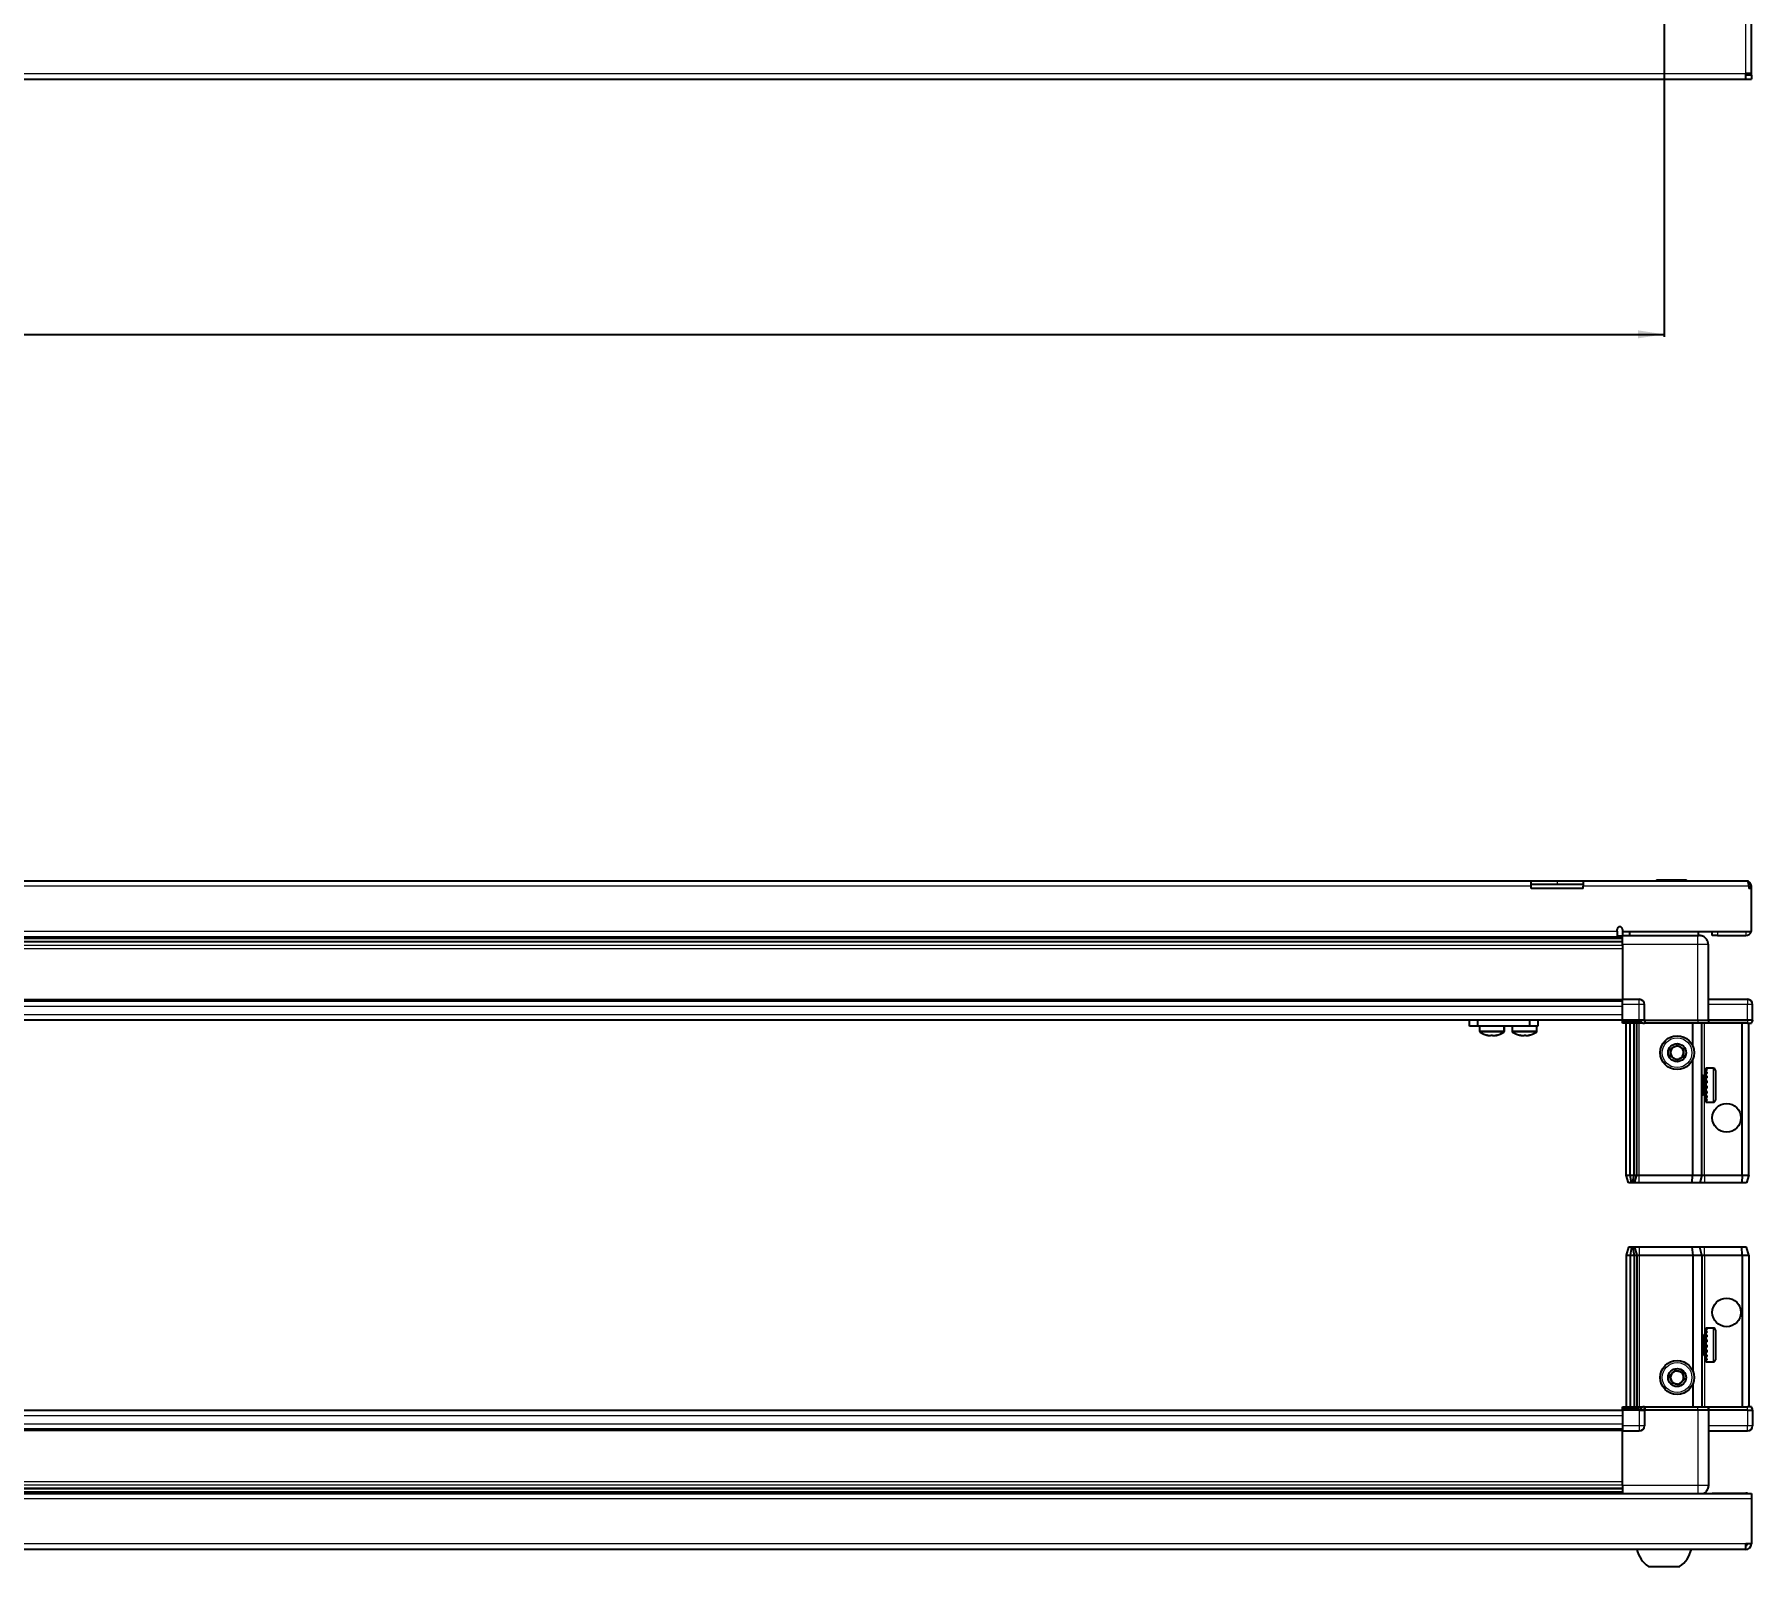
# Model space of a CAD drawing. Header units: millimetres. Extents: x 1219 to 4961, y 106 to 1896.
# Drawn here: x 2115 to 2775, y 106 to 694 of the extents above; entities that cross this region are included whole.
import ezdxf

# ---------------------------------------------------------------- set-up
doc = ezdxf.new("R2010")
doc.units = ezdxf.units.MM
doc.layers.add('FORMAT', color=7, linetype='Continuous')
doc.styles.add('SLDTEXTSTYLE0', font='TXT', dxfattribs={"width": 0.75})
doc.dimstyles.new('SLDDIMSTYLE0', dxfattribs={"dimtxt": 20, "dimasz": 10, "dimexe": 0, "dimexo": 0.0625, "dimgap": 5, "dimtad": 2, "dimdec": 1, "dimrnd": 1e-09, "dimzin": 12, "dimdsep": 46, "dimtxsty": 'SLDTEXTSTYLE0', "dimsah": 1, "dimcen": 0.09, "dimadec": 0, "dimazin": 3, "dimtfac": 1, "dimtofl": 0, "dimtmove": 0, "dimatfit": 3, "dimfxl": 0, "dimfrac": 2, "dimtolj": 1, "dimtzin": 12, "dimarcsym": 0})

# ---------------------------------------------------------------- blocks, each defined once
blk = doc.blocks.new('_D_2')
at = {"layer": 'FORMAT'}
for p, q in [((1408.66, 717.31), (1408.66, 577.82)), ((2740.66, 717.31), (2740.66, 577.82)), ((1408.66, 578.82), (2740.66, 578.82))]:
    blk.add_line(p, q, dxfattribs=at)
for points in [[(1408.66, 578.82), (1418.66, 577.28), (1418.66, 580.36)], [(2740.66, 578.82), (2730.66, 580.36), (2730.66, 577.28)]]:
    blk.add_solid(points, dxfattribs=at)
at = {"layer": 'FORMAT', "insert": (2045.1, 604.6), "char_height": 20, "attachment_point": 1, "style": 'SLDTEXTSTYLE0'}
blk.add_mtext('1332', dxfattribs=at)

msp = doc.modelspace()

# ---------------------------------------------------------------- linework, layer by layer
at = {"color": 8, "linetype": 'Continuous', "lineweight": 18}
for p, q in [((2772.06, 678.92), (2772.06, 1673.72)), ((1377.26, 678.92), (2772.06, 678.92)), ((2689.66, 366.96), (1459.66, 366.96)), ((2699.66, 369.06), (2699.66, 367.56)), ((2773.16, 366.96), (2709.66, 366.96)), ((2087.16, 349.66), (2722.66, 349.66)), ((2761.16, 349.56), (2761.16, 348.06)), ((2772.06, 349.56), (2772.06, 348.06)), ((2724.66, 346.82), (1424.66, 346.82)), ((1424.66, 344.37), (2724.66, 344.37)), ((2724.66, 342.96), (1424.66, 342.96)), ((2722.66, 348.06), (2724.66, 348.06)), ((2753.66, 344.56), (2724.66, 344.56)), ((2753.66, 315.56), (2753.66, 344.56)), ((2084.66, 323.56), (2724.66, 323.56)), ((2731.16, 321.56), (2731.16, 323.56)), ((2772.66, 323.56), (2772.66, 321.56)), ((2084.66, 320.91), (2724.66, 320.91)), ((2084.66, 317.71), (2724.66, 317.71)), ((2731.16, 321.56), (2724.66, 321.56)), ((2731.16, 315.56), (2731.16, 321.56)), ((2733.16, 321.56), (2731.16, 321.56)), ((2772.66, 321.56), (2757.66, 321.56)), ((2772.66, 315.56), (2772.66, 321.56)), ((2774.66, 321.56), (2772.66, 321.56)), ((2672.07, 311.3), (2669.86, 311.3)), ((2672.17, 310.93), (2670.05, 310.93)), ((2679.36, 311.3), (2672.07, 311.3)), ((2679.16, 310.93), (2672.17, 310.93)), ((2679.21, 310.93), (2679.16, 310.93)), ((2679.41, 311.3), (2679.36, 311.3)), ((2689.86, 311.3), (2682.36, 311.3)), ((2689.75, 310.93), (2682.55, 310.93)), ((2691.66, 310.93), (2689.75, 310.93)), ((2691.86, 311.3), (2689.86, 311.3)), ((2724.66, 315.56), (2724.66, 315.22)), ((2731.16, 315.56), (2731.16, 315.22)), ((2731.16, 256.06), (2731.16, 314.36)), ((2733.36, 315.56), (2733.36, 314.36)), ((2753.66, 315.56), (2753.66, 314.36)), ((2756.16, 294.56), (2756.16, 314.36)), ((2757.86, 315.56), (2757.86, 314.36)), ((2772.66, 315.56), (2772.66, 314.36)), ((2759.56, 297.06), (2759.56, 295.36)), ((2759.56, 295.36), (2759.56, 284.06)), ((2756.16, 256.06), (2756.16, 286.56)), ((2731.16, 253.06), (2731.16, 256.06)), ((2756.16, 256.06), (2756.16, 253.06)), ((2731.16, 228.36), (2731.16, 225.36)), ((2731.16, 225.36), (2731.16, 167.06)), ((2756.16, 225.36), (2756.16, 228.36)), ((2756.16, 225.36), (2756.16, 194.86)), ((2759.56, 197.36), (2759.56, 184.36)), ((2756.16, 186.86), (2756.16, 167.06)), ((2731.16, 165.86), (2731.16, 166.19)), ((2731.16, 165.86), (2731.16, 159.86)), ((2733.36, 167.06), (2733.36, 165.86)), ((2753.66, 165.86), (2753.66, 167.06)), ((2753.66, 165.86), (2753.66, 136.86)), ((2757.86, 167.06), (2757.86, 165.86)), ((2772.66, 165.86), (2772.66, 167.06)), ((2772.66, 165.86), (2772.66, 159.86)), ((2724.66, 163.71), (2084.66, 163.71)), ((2724.66, 160.51), (2084.66, 160.51)), ((2731.16, 159.86), (2724.66, 159.86)), ((2731.16, 159.86), (2731.16, 157.86)), ((2733.16, 159.86), (2731.16, 159.86)), ((2772.66, 159.86), (2757.66, 159.86)), ((2774.66, 159.86), (2772.66, 159.86)), ((2772.66, 157.86), (2772.66, 159.86)), ((2724.66, 157.86), (2084.66, 157.86)), ((1424.66, 138.45), (2724.66, 138.45)), ((2724.66, 137.04), (1424.66, 137.04)), ((1424.66, 134.59), (2724.66, 134.59)), ((2753.66, 136.86), (2724.66, 136.86)), ((2772.06, 133.86), (2772.06, 133.96)), ((2774.16, 131.76), (1375.16, 131.76)), ((2772.06, 114.46), (1377.26, 114.46))]:
    msp.add_line(p, q, dxfattribs=at)
at = {"color": 7, "linetype": 'Continuous', "lineweight": 25}
for p, q in [((2774.16, 678.92), (2774.16, 1673.72)), ((1377.26, 676.82), (2772.06, 676.82)), ((2772.06, 676.82), (2772.06, 678.92)), ((2774.16, 678.92), (2772.06, 678.92)), ((2774.16, 678.32), (2772.06, 678.32)), ((2772.06, 676.82), (2774.16, 676.82)), ((2774.16, 678.32), (2774.16, 678.92)), ((2774.16, 678.32), (2774.16, 676.82)), ((2737.72, 369.36), (2737.72, 369.06)), ((2737.72, 369.36), (2748.2, 369.36)), ((2748.2, 369.36), (2749.29, 369.36)), ((2749.29, 369.06), (2749.29, 369.36)), ((1459.66, 369.06), (2689.66, 369.06)), ((2689.66, 366.96), (2689.66, 369.06)), ((2689.66, 369.06), (2699.66, 369.06)), ((2699.66, 367.56), (2689.66, 367.56)), ((2689.66, 366.06), (2689.66, 366.96)), ((2709.66, 366.06), (2689.66, 366.06)), ((2699.66, 369.06), (2709.66, 369.06)), ((2709.66, 367.56), (2699.66, 367.56)), ((2709.66, 369.06), (2709.66, 366.96)), ((2709.66, 369.06), (2772.56, 369.06)), ((2709.66, 366.06), (2709.66, 366.96)), ((2773.16, 366.96), (2773.16, 366.06)), ((2773.16, 366.96), (2774.16, 366.96)), ((2774.16, 366.06), (2773.16, 366.06)), ((2774.16, 366.06), (2774.16, 366.96)), ((2774.16, 349.56), (2774.16, 366.06)), ((2722.66, 349.66), (2722.66, 350.41)), ((2722.66, 349.66), (2722.66, 347.56)), ((2724.66, 350.41), (2724.66, 349.56)), ((2724.66, 349.56), (2774.16, 349.56)), ((2724.66, 349.56), (2724.66, 348.06)), ((2727.41, 349.56), (2727.41, 348.06)), ((2753.91, 348.06), (2753.91, 349.56)), ((2759.16, 348.06), (2759.16, 349.56)), ((2724.66, 345.61), (1424.66, 345.61)), ((2724.66, 345.58), (1424.66, 345.58)), ((1450.78, 347.41), (2698.53, 347.41)), ((2087.16, 347.56), (2722.66, 347.56)), ((2693.16, 347.56), (2693.16, 347.41)), ((2693.27, 347.56), (2693.27, 347.41)), ((2693.45, 347.56), (2693.45, 347.41)), ((2693.96, 347.56), (2693.96, 347.41)), ((2694.35, 347.56), (2694.35, 347.41)), ((2695.2, 347.56), (2695.2, 347.41)), ((2695.77, 347.56), (2695.77, 347.41)), ((2696.89, 347.56), (2696.89, 347.41)), ((2697.57, 347.56), (2697.57, 347.41)), ((2698.53, 347.41), (2698.84, 347.41)), ((2698.84, 347.56), (2698.84, 347.41)), ((2698.84, 347.41), (2699.57, 347.41)), ((2698.84, 347.41), (2698.84, 347.41)), ((2699.1, 347.56), (2699.1, 347.41)), ((2699.57, 347.56), (2699.57, 347.41)), ((2699.57, 347.41), (2700.87, 347.41)), ((2700.78, 347.41), (2724.66, 347.41)), ((2700.87, 347.56), (2700.87, 347.41)), ((2700.96, 347.56), (2700.96, 347.41)), ((2701.59, 347.56), (2701.59, 347.41)), ((2702.78, 347.56), (2702.78, 347.41)), ((2703.41, 347.56), (2703.41, 347.41)), ((2704.39, 347.56), (2704.39, 347.41)), ((2704.87, 347.56), (2704.87, 347.41)), ((2705.54, 347.56), (2705.54, 347.41)), ((2705.81, 347.56), (2705.81, 347.41)), ((2706.11, 347.56), (2706.11, 347.41)), ((2706.16, 347.41), (2706.16, 347.56)), ((2706.16, 347.56), (2706.16, 347.41)), ((2724.66, 348.06), (2753.66, 348.06)), ((2724.66, 344.56), (2724.66, 323.56)), ((2757.66, 315.56), (2757.66, 344.56)), ((2761.16, 348.06), (2759.16, 348.06)), ((2761.16, 348.06), (2772.06, 348.06)), ((2724.66, 323.56), (2731.16, 323.56)), ((2724.66, 321.56), (2724.66, 323.56)), ((2757.66, 323.56), (2772.66, 323.56)), ((2084.66, 322.91), (2724.66, 322.91)), ((2724.66, 315.56), (2724.66, 321.56)), ((2733.16, 315.56), (2733.16, 321.56)), ((2774.66, 315.56), (2774.66, 321.56)), ((2084.66, 315.71), (2724.66, 315.71)), ((2666.01, 313.21), (2666.01, 315.71)), ((2669.01, 313.21), (2666.01, 313.21)), ((2669.01, 315.71), (2669.01, 313.21)), ((2689.21, 313.21), (2669.01, 313.21)), ((2669.86, 313.21), (2669.86, 311.3)), ((2679.36, 311.3), (2679.36, 313.21)), ((2679.41, 311.3), (2679.41, 313.21)), ((2682.36, 313.21), (2682.36, 311.3)), ((2689.21, 313.21), (2689.21, 315.71)), ((2692.21, 313.21), (2689.21, 313.21)), ((2691.86, 311.3), (2691.86, 313.21)), ((2692.21, 315.71), (2692.21, 313.21)), ((2724.66, 315.56), (2731.16, 315.56)), ((2724.66, 315.56), (2724.66, 315.22)), ((2724.66, 315.56), (2724.66, 315.56)), ((2731.16, 315.56), (2724.66, 315.56)), ((2724.66, 314.36), (2724.66, 315.22)), ((2724.66, 315.22), (2724.66, 315.22)), ((2724.66, 315.22), (2731.16, 315.22)), ((2732.48, 314.36), (2724.66, 314.36)), ((2726.16, 256.06), (2726.16, 314.36)), ((2727.66, 256.06), (2727.66, 314.36)), ((2729.16, 256.06), (2729.16, 314.36)), ((2730.16, 256.06), (2730.16, 314.36)), ((2733.16, 315.56), (2731.16, 315.56)), ((2732.48, 314.36), (2733.16, 314.36)), ((2733.16, 315.56), (2733.16, 314.36)), ((2733.16, 315.56), (2733.36, 315.56)), ((2733.36, 314.36), (2733.16, 314.36)), ((2733.36, 315.56), (2753.66, 315.56)), ((2753.66, 314.36), (2733.36, 314.36)), ((2751.66, 305.56), (2751.66, 314.36)), ((2753.66, 315.56), (2757.66, 315.56)), ((2757.66, 314.36), (2753.66, 314.36)), ((2755.16, 256.06), (2755.16, 314.36)), ((2757.66, 315.56), (2757.66, 314.36)), ((2757.66, 315.56), (2757.86, 315.56)), ((2757.86, 314.36), (2757.66, 314.36)), ((2757.86, 315.56), (2772.66, 315.56)), ((2772.66, 315.56), (2757.86, 315.56)), ((2772.66, 314.36), (2757.86, 314.36)), ((2770.66, 256.06), (2770.66, 314.36)), ((2774.66, 315.56), (2772.66, 315.56)), ((2772.66, 314.36), (2774.16, 314.36)), ((2773.16, 256.06), (2773.16, 314.36)), ((2774.16, 314.36), (2774.66, 315.22)), ((2774.66, 315.56), (2774.66, 315.22)), ((2751.66, 256.06), (2751.66, 300.56)), ((2759.56, 297.06), (2756.66, 297.06)), ((2756.66, 297.06), (2756.66, 297.05)), ((2757.16, 297.05), (2756.66, 297.05)), ((2756.66, 297.05), (2756.66, 296.96)), ((2756.66, 296.96), (2756.66, 296.62)), ((2757.16, 296.96), (2756.66, 296.96)), ((2757.16, 296.96), (2757.16, 297.05)), ((2755.19, 294.56), (2755.16, 294.56)), ((2755.67, 293.86), (2755.19, 294.56)), ((2755.19, 294.56), (2755.19, 293.51)), ((2755.19, 293.51), (2755.19, 286.56)), ((2756.16, 294.56), (2755.67, 293.86)), ((2755.67, 293.86), (2755.67, 293)), ((2755.67, 293), (2755.67, 287.25)), ((2756.16, 294.56), (2756.16, 293.51)), ((2756.16, 293.51), (2756.16, 286.56)), ((2756.66, 294.96), (2756.56, 294.96)), ((2756.56, 294.96), (2756.56, 286.16)), ((2757.16, 296.62), (2756.66, 296.62)), ((2756.66, 296.62), (2756.66, 296.32)), ((2756.66, 296.32), (2756.66, 295.6)), ((2757.16, 296.32), (2756.66, 296.32)), ((2757.16, 295.6), (2756.66, 295.6)), ((2756.66, 295.6), (2756.66, 295.11)), ((2756.66, 295.11), (2756.66, 294.09)), ((2757.16, 295.11), (2756.66, 295.11)), ((2757.16, 294.09), (2756.66, 294.09)), ((2756.66, 294.09), (2756.66, 293.45)), ((2756.66, 293.45), (2756.66, 292.23)), ((2757.16, 293.45), (2756.66, 293.45)), ((2757.16, 292.23), (2756.66, 292.23)), ((2756.66, 292.23), (2756.66, 291.69)), ((2757.16, 291.69), (2756.66, 291.69)), ((2756.66, 291.51), (2756.66, 290.21)), ((2757.16, 291.51), (2756.66, 291.51)), ((2757.16, 290.21), (2756.66, 290.21)), ((2757.16, 296.32), (2757.16, 296.62)), ((2757.16, 295.11), (2757.16, 295.6)), ((2757.16, 293.45), (2757.16, 294.09)), ((2757.16, 291.51), (2757.16, 292.23)), ((2757.16, 289.47), (2757.16, 290.21)), ((2760.36, 296.26), (2760.36, 294.77)), ((2760.36, 294.77), (2760.36, 284.86)), ((2755.16, 286.56), (2755.19, 286.56)), ((2755.19, 286.56), (2755.67, 287.25)), ((2755.67, 287.25), (2756.16, 286.56)), ((2756.56, 286.16), (2756.66, 286.16)), ((2757.16, 289.82), (2756.66, 289.82)), ((2756.66, 289.82), (2756.66, 289.47)), ((2757.16, 289.47), (2756.66, 289.47)), ((2756.66, 289.47), (2756.66, 288.22)), ((2757.16, 288.22), (2756.66, 288.22)), ((2756.66, 288.22), (2756.66, 287.55)), ((2756.66, 287.55), (2756.66, 286.46)), ((2757.16, 287.55), (2756.66, 287.55)), ((2757.16, 286.46), (2756.66, 286.46)), ((2756.66, 286.46), (2756.66, 285.91)), ((2756.66, 285.91), (2756.66, 285.1)), ((2757.16, 285.91), (2756.66, 285.91)), ((2757.16, 285.1), (2756.66, 285.1)), ((2756.66, 285.1), (2756.66, 284.73)), ((2756.66, 284.73), (2756.66, 284.27)), ((2757.16, 284.73), (2756.66, 284.73)), ((2757.16, 284.27), (2756.66, 284.27)), ((2756.66, 284.27), (2756.66, 284.13)), ((2756.66, 284.13), (2756.66, 284.06)), ((2757.16, 284.13), (2756.66, 284.13)), ((2756.66, 284.06), (2759.56, 284.06)), ((2757.16, 287.55), (2757.16, 288.22)), ((2757.16, 285.91), (2757.16, 286.46)), ((2757.16, 284.73), (2757.16, 285.1)), ((2757.16, 284.13), (2757.16, 284.27)), ((2726.16, 256.06), (2727.66, 256.06)), ((2726.96, 253.06), (2726.16, 256.06)), ((2728.11, 253.06), (2726.96, 253.06)), ((2727.66, 256.06), (2729.16, 256.06)), ((2728.11, 253.06), (2727.66, 256.06)), ((2728.61, 253.06), (2728.11, 253.06)), ((2728.61, 253.06), (2729.16, 256.06)), ((2729.35, 253.06), (2728.61, 253.06)), ((2729.16, 256.06), (2730.16, 256.06)), ((2729.35, 253.06), (2730.16, 256.06)), ((2731.16, 253.06), (2729.35, 253.06)), ((2730.16, 256.06), (2731.16, 256.06)), ((2731.16, 256.06), (2751.66, 256.06)), ((2751.32, 253.06), (2731.16, 253.06)), ((2751.32, 253.06), (2751.66, 256.06)), ((2754.35, 253.06), (2751.32, 253.06)), ((2751.66, 256.06), (2755.16, 256.06)), ((2755.16, 256.06), (2754.35, 253.06)), ((2756.16, 253.06), (2754.35, 253.06)), ((2755.16, 256.06), (2756.16, 256.06)), ((2756.16, 256.06), (2770.66, 256.06)), ((2770.5, 253.06), (2756.16, 253.06)), ((2770.66, 256.06), (2770.5, 253.06)), ((2772.35, 253.06), (2770.5, 253.06)), ((2770.66, 256.06), (2773.16, 256.06)), ((2773.16, 256.06), (2772.35, 253.06)), ((2726.96, 228.36), (2726.16, 225.36)), ((2726.16, 225.36), (2727.66, 225.36)), ((2726.16, 225.36), (2726.16, 167.06)), ((2728.11, 228.36), (2726.96, 228.36)), ((2728.11, 228.36), (2727.66, 225.36)), ((2727.66, 225.36), (2729.16, 225.36)), ((2727.66, 225.36), (2727.66, 167.06)), ((2728.61, 228.36), (2728.11, 228.36)), ((2728.61, 228.36), (2729.16, 225.36)), ((2729.35, 228.36), (2728.61, 228.36)), ((2729.16, 225.36), (2730.16, 225.36)), ((2729.16, 225.36), (2729.16, 167.06)), ((2729.35, 228.36), (2730.16, 225.36)), ((2731.16, 228.36), (2729.35, 228.36)), ((2730.16, 225.36), (2730.16, 167.06)), ((2730.16, 225.36), (2731.16, 225.36)), ((2751.32, 228.36), (2731.16, 228.36)), ((2731.16, 225.36), (2751.66, 225.36)), ((2751.32, 228.36), (2751.66, 225.36)), ((2754.35, 228.36), (2751.32, 228.36)), ((2751.66, 225.36), (2751.66, 180.86)), ((2751.66, 225.36), (2755.16, 225.36)), ((2755.16, 225.36), (2754.35, 228.36)), ((2756.16, 228.36), (2754.35, 228.36)), ((2755.16, 225.36), (2755.16, 167.06)), ((2755.16, 225.36), (2756.16, 225.36)), ((2770.5, 228.36), (2756.16, 228.36)), ((2756.16, 225.36), (2770.66, 225.36)), ((2770.66, 225.36), (2770.5, 228.36)), ((2772.35, 228.36), (2770.5, 228.36)), ((2770.66, 225.36), (2773.16, 225.36)), ((2770.66, 225.36), (2770.66, 167.06)), ((2773.16, 225.36), (2772.35, 228.36)), ((2773.16, 225.36), (2773.16, 167.06)), ((2755.19, 194.86), (2755.16, 194.86)), ((2755.67, 194.16), (2755.19, 194.86)), ((2755.19, 194.86), (2755.19, 186.86)), ((2756.16, 194.86), (2755.67, 194.16)), ((2755.67, 194.16), (2755.67, 187.55)), ((2756.16, 194.86), (2756.16, 186.86)), ((2756.66, 195.26), (2756.56, 195.26)), ((2756.56, 195.26), (2756.56, 186.46)), ((2759.56, 197.36), (2756.66, 197.36)), ((2757.16, 197.36), (2756.66, 197.36)), ((2756.66, 197.36), (2756.66, 197.31)), ((2756.66, 197.31), (2756.66, 197.02)), ((2757.16, 197.31), (2756.66, 197.31)), ((2757.16, 197.02), (2756.66, 197.02)), ((2756.66, 197.02), (2756.66, 196.75)), ((2757.16, 196.75), (2756.66, 196.75)), ((2756.66, 196.75), (2756.66, 196.08)), ((2757.16, 196.08), (2756.66, 196.08)), ((2756.66, 196.08), (2756.66, 195.61)), ((2756.66, 195.61), (2756.66, 194.64)), ((2757.16, 195.61), (2756.66, 195.61)), ((2757.16, 194.64), (2756.66, 194.64)), ((2756.66, 194.64), (2756.66, 194.01)), ((2756.66, 194.01), (2756.66, 192.82)), ((2757.16, 194.01), (2756.66, 194.01)), ((2757.16, 192.82), (2756.66, 192.82)), ((2756.66, 192.82), (2756.66, 192.18)), ((2757.16, 192.18), (2756.66, 192.18)), ((2756.66, 192.1), (2756.66, 190.81)), ((2757.16, 192.1), (2756.66, 192.1)), ((2757.16, 197.31), (2757.16, 197.36)), ((2757.16, 196.75), (2757.16, 197.02)), ((2757.16, 195.61), (2757.16, 196.08)), ((2757.16, 194.01), (2757.16, 194.64)), ((2757.16, 192.1), (2757.16, 192.82)), ((2760.36, 196.56), (2760.36, 185.16)), ((2755.16, 186.86), (2755.19, 186.86)), ((2755.19, 186.86), (2755.67, 187.55)), ((2755.67, 187.55), (2756.16, 186.86)), ((2756.56, 186.46), (2756.66, 186.46)), ((2757.16, 190.81), (2756.66, 190.81)), ((2757.16, 190.32), (2756.66, 190.32)), ((2756.66, 190.32), (2756.66, 190.07)), ((2756.66, 190.07), (2756.66, 188.8)), ((2757.16, 190.07), (2756.66, 190.07)), ((2757.16, 188.8), (2756.66, 188.8)), ((2756.66, 188.8), (2756.66, 188.11)), ((2756.66, 188.11), (2756.66, 186.99)), ((2757.16, 188.11), (2756.66, 188.11)), ((2757.16, 186.99), (2756.66, 186.99)), ((2756.66, 186.99), (2756.66, 186.43)), ((2756.66, 186.43), (2756.66, 185.57)), ((2757.16, 186.43), (2756.66, 186.43)), ((2757.16, 185.57), (2756.66, 185.57)), ((2756.66, 185.57), (2756.66, 185.17)), ((2756.66, 185.17), (2756.66, 184.66)), ((2757.16, 185.17), (2756.66, 185.17)), ((2757.16, 184.66), (2756.66, 184.66)), ((2756.66, 184.66), (2756.66, 184.48)), ((2757.16, 190.07), (2757.16, 190.81)), ((2757.16, 188.11), (2757.16, 188.8)), ((2757.16, 186.43), (2757.16, 186.99)), ((2757.16, 185.17), (2757.16, 185.57)), ((2757.16, 184.48), (2757.16, 184.66)), ((2756.66, 184.48), (2756.66, 184.36)), ((2757.16, 184.48), (2756.66, 184.48)), ((2756.66, 184.36), (2759.56, 184.36)), ((2751.66, 175.86), (2751.66, 167.06)), ((2724.66, 165.71), (2084.66, 165.71)), ((2724.66, 166.19), (2724.66, 167.06)), ((2724.66, 167.06), (2732.48, 167.06)), ((2724.66, 165.86), (2724.66, 166.19)), ((2731.16, 166.19), (2724.66, 166.19)), ((2731.16, 165.86), (2724.66, 165.86)), ((2724.66, 165.86), (2724.66, 159.86)), ((2731.16, 165.86), (2733.16, 165.86)), ((2733.16, 165.86), (2731.16, 165.86)), ((2733.16, 167.06), (2732.48, 167.06)), ((2733.16, 165.86), (2733.16, 167.06)), ((2733.16, 167.06), (2733.36, 167.06)), ((2733.36, 165.86), (2733.16, 165.86)), ((2733.16, 165.86), (2733.16, 159.86)), ((2733.36, 167.06), (2753.66, 167.06)), ((2753.66, 165.86), (2733.36, 165.86)), ((2753.66, 167.06), (2757.66, 167.06)), ((2757.66, 165.86), (2753.66, 165.86)), ((2757.66, 165.86), (2757.66, 167.06)), ((2757.66, 167.06), (2757.86, 167.06)), ((2757.86, 165.86), (2757.66, 165.86)), ((2757.66, 165.86), (2757.66, 136.86)), ((2757.86, 167.06), (2772.66, 167.06)), ((2772.66, 165.86), (2757.86, 165.86)), ((2774.16, 167.06), (2772.66, 167.06)), ((2772.66, 165.86), (2774.66, 165.86)), ((2774.66, 166.19), (2774.16, 167.06)), ((2774.66, 166.19), (2774.16, 167.06)), ((2774.66, 165.86), (2774.66, 166.19)), ((2774.66, 165.86), (2774.66, 166.19)), ((2774.66, 165.86), (2774.66, 165.86)), ((2774.66, 165.86), (2774.66, 159.86)), ((2724.66, 158.51), (2084.66, 158.51)), ((2724.66, 159.86), (2724.66, 157.86)), ((2724.66, 157.86), (2731.16, 157.86)), ((2724.66, 136.86), (2724.66, 157.86)), ((2757.66, 157.86), (2772.66, 157.86)), ((1375.16, 133.86), (2774.16, 133.86)), ((1424.66, 135.83), (2724.66, 135.83)), ((1424.66, 135.8), (2724.66, 135.8)), ((2698.53, 134.01), (1450.78, 134.01)), ((2693.16, 133.86), (2693.16, 134.01)), ((2693.33, 133.86), (2693.33, 134.01)), ((2693.54, 133.86), (2693.54, 134.01)), ((2694.1, 133.86), (2694.1, 134.01)), ((2694.52, 133.86), (2694.52, 134.01)), ((2695.42, 133.86), (2695.42, 134.01)), ((2696, 133.86), (2696, 134.01)), ((2697.15, 133.86), (2697.15, 134.01)), ((2697.84, 133.86), (2697.84, 134.01)), ((2699.12, 134.01), (2698.53, 134.01)), ((2699.12, 133.86), (2699.12, 134.01)), ((2699.13, 134.01), (2699.12, 134.01)), ((2699.86, 134.01), (2699.13, 134.01)), ((2699.29, 133.86), (2699.29, 134.01)), ((2699.79, 133.86), (2699.79, 134.01)), ((2699.86, 133.86), (2699.86, 134.01)), ((2700.78, 134.01), (2699.86, 134.01)), ((2699.86, 134.01), (2699.86, 134.01)), ((2724.66, 134.01), (2700.78, 134.01)), ((2701.15, 133.86), (2701.15, 134.01)), ((2701.86, 133.86), (2701.86, 134.01)), ((2703.03, 133.86), (2703.03, 134.01)), ((2703.64, 133.86), (2703.64, 134.01)), ((2704.58, 133.86), (2704.58, 134.01)), ((2705.03, 133.86), (2705.03, 134.01)), ((2705.65, 133.86), (2705.65, 134.01)), ((2705.9, 133.86), (2705.9, 134.01)), ((2706.14, 133.86), (2706.14, 134.01)), ((2706.15, 133.86), (2706.15, 134.01)), ((2759.16, 133.96), (2759.16, 133.86)), ((2759.16, 133.96), (2772.06, 133.96)), ((2774.16, 133.86), (2774.16, 131.76)), ((2774.16, 131.76), (2774.16, 114.46)), ((2772.06, 112.36), (1377.26, 112.36)), ((2774.16, 114.46), (2772.06, 114.46)), ((2772.06, 112.36), (2772.06, 114.46)), ((2734.66, 105.76), (2746.66, 105.76))]:
    msp.add_line(p, q, dxfattribs=at)
at = {"color": 7, "linetype": 'Continuous', "lineweight": 25, "flags": 128}
msp.add_lwpolyline([(2772.7, 133.86), (2772.47, 133.91), (2772.06, 133.96)], dxfattribs=at)
at = {"color": 7, "linetype": 'Continuous', "lineweight": 25}
for centre, radius in [((2745.66, 303.06), 6.5), ((2745.66, 303.06), 3.46), ((2764.66, 278.06), 5.5), ((2764.66, 203.36), 5.5), ((2745.66, 178.36), 6.5), ((2745.66, 178.36), 3.46)]:
    msp.add_circle(centre, radius, dxfattribs=at)
at = {"color": 8, "linetype": 'Continuous', "lineweight": 18}
for centre in [(2745.66, 303.06), (2745.66, 178.36)]:
    msp.add_circle(centre, 5.7, dxfattribs=at)
at = {"color": 7, "linetype": 'Continuous', "lineweight": 25}
for centre, radius, start, end in [((2723.66, 350.41), 1, 0, 180), ((2772.06, 350.16), 2.1, 270, 343.39845), ((2731.16, 321.56), 2, 0, 90), ((2772.66, 321.56), 2, 0, 90), ((2670.31, 311.3), 0.45, 180, 235.28209), ((2674.61, 317.51), 8, 235.28209, 259.05401), ((2674.61, 317.51), 8, 280.84597, 304.71791), ((2674.66, 317.51), 8, 280.92113, 304.71791), ((2678.91, 311.3), 0.45, 304.71791, 0), ((2678.96, 311.3), 0.45, 304.71791, 0), ((2682.81, 311.3), 0.45, 180, 235.28209), ((2687.11, 317.51), 8, 235.28209, 258.92302), ((2687.11, 317.51), 8, 280.93918, 304.71791), ((2691.41, 311.3), 0.45, 304.71791, 0), ((2745.66, 303.06), 2.5, 118.29497, 178.29497), ((2745.66, 303.06), 2.5, 58.29497, 118.29497), ((2745.66, 303.06), 2.5, 358.29497, 58.29497), ((2745.66, 303.06), 2.5, 178.29497, 238.29497), ((2745.66, 303.06), 2.5, 238.29497, 298.29497), ((2745.66, 303.06), 2.5, 298.29497, 358.29497), ((2759.56, 296.26), 0.8, 0, 90), ((2756.16, 294.96), 0.4, 270, 360), ((2756.16, 286.16), 0.4, 0, 90), ((2759.56, 284.86), 0.8, 270, 360), ((2756.16, 195.26), 0.4, 270, 360), ((2759.56, 196.56), 0.8, 0, 90), ((2756.16, 186.46), 0.4, 0, 90), ((2759.56, 185.16), 0.8, 270, 360), ((2745.66, 178.36), 2.5, 134.67671, 194.67671), ((2745.66, 178.36), 2.5, 74.67671, 134.67671), ((2745.66, 178.36), 2.5, 14.67671, 74.67671), ((2745.66, 178.36), 2.5, 314.67671, 14.67671), ((2745.66, 178.36), 2.5, 194.67671, 254.67671), ((2745.66, 178.36), 2.5, 254.67671, 314.67671), ((2731.16, 159.86), 2, 270, 0), ((2772.66, 159.86), 2, 270, 0), ((2741.68, 115.38), 11.91, 194.70035, 233.8734), ((2739.63, 115.38), 11.91, 306.1266, 345.29965), ((2772.06, 114.46), 2.1, 270, 0), ((2772.06, 114.46), 0.6, 270, 0)]:
    msp.add_arc(centre, radius, start, end, dxfattribs=at)
for centre, start_param, end_param in [((2731.16, 311.76), 5.560451, 6.283185), ((2731.16, 169.65), 3.141593, 3.864327)]:
    msp.add_ellipse(centre, major_axis=(0, 3.46), ratio=0.57735, start_param=start_param, end_param=end_param, dxfattribs=at)
for points, knots in [([(2772.56, 369.06), (2772.6, 369.03), (2772.69, 368.98), (2772.83, 368.58), (2772.96, 368.03), (2773.07, 367.45), (2773.13, 367.08), (2773.16, 366.96)], [0, 0, 0, 0, 0.230255, 0.448522, 0.666786, 0.88505, 1, 1, 1, 1]), ([(2774.16, 366.96), (2774.13, 367.21), (2774.08, 367.7), (2773.68, 368.34), (2773.19, 368.78), (2772.8, 368.9), (2772.64, 368.94)], [0, 0, 0, 0, 0.2819795, 0.5492771, 0.8165715, 1, 1, 1, 1]), ([(2724.66, 344.56), (2724.66, 344.95), (2724.66, 345.74), (2724.66, 346.78), (2724.66, 347.58), (2724.66, 348), (2724.66, 348.04), (2724.66, 348.06)], [0, 0, 0, 0, 0.214694, 0.429388, 0.644082, 0.858775, 1, 1, 1, 1]), ([(2753.66, 348.06), (2753.72, 348.06), (2753.85, 348.06), (2754.02, 348.06), (2754.13, 348.06), (2754.15, 348.06), (2754.16, 348.06)], [0, 0, 0, 0, 0.249394, 0.500333, 0.750167, 1, 1, 1, 1]), ([(2757.66, 344.56), (2757.61, 345), (2757.54, 345.67), (2757.1, 346.49), (2756.65, 347.05), (2756.09, 347.5), (2755.27, 347.94), (2754.6, 348.01), (2754.16, 348.06)], [0, 0, 0, 0, 0.239457, 0.368361, 0.5, 0.631639, 0.760543, 1, 1, 1, 1]), ([(2673.09, 309.65), (2673.08, 309.65), (2673.05, 309.66), (2672.84, 309.72), (2672.67, 309.79), (2672.62, 309.81), (2672.61, 309.83), (2672.61, 309.83), (2672.62, 309.83), (2672.64, 309.83), (2672.69, 309.82), (2672.91, 309.76), (2673.24, 309.7), (2673.62, 309.65), (2673.9, 309.64), (2674.16, 309.68), (2674.3, 309.75), (2674.43, 309.81), (2674.48, 309.82), (2674.5, 309.83), (2674.52, 309.83), (2674.55, 309.83), (2674.59, 309.82), (2674.71, 309.77), (2674.87, 309.7), (2675.12, 309.65), (2675.47, 309.65), (2675.85, 309.69), (2676.18, 309.76), (2676.41, 309.81), (2676.49, 309.83), (2676.51, 309.83), (2676.52, 309.83), (2676.52, 309.82), (2676.5, 309.81), (2676.34, 309.73), (2676.1, 309.65), (2676.11, 309.65), (2676.12, 309.65)], [0, 0, 0, 0, 0.0245191, 0.1059739, 0.1338421, 0.1478185, 0.1535531, 0.1564027, 0.1592796, 0.1617801, 0.1664773, 0.1816483, 0.2541107, 0.3009981, 0.3355791, 0.3791917, 0.4620214, 0.4826759, 0.486455, 0.4902707, 0.4928167, 0.4953568, 0.4997844, 0.513427, 0.5769545, 0.6409725, 0.679017, 0.7313711, 0.7890832, 0.8180386, 0.8216661, 0.824546, 0.8274502, 0.8308045, 0.8371581, 0.8638539, 0.9698659, 1, 1, 1, 1]), ([(2685.57, 309.65), (2685.59, 309.65), (2685.64, 309.64), (2685.59, 309.66), (2685.46, 309.71), (2685.35, 309.76), (2685.31, 309.79), (2685.28, 309.81), (2685.26, 309.82), (2685.26, 309.83), (2685.27, 309.83), (2685.27, 309.83), (2685.27, 309.83)], [0, 0, 0, 0, 0.117513, 0.319182, 0.655587, 0.780657, 0.858887, 0.909792, 0.960055, 0.979586, 0.994792, 1, 1, 1, 1]), ([(2685.27, 309.83), (2685.28, 309.83), (2685.29, 309.83), (2685.33, 309.82), (2685.49, 309.79), (2685.77, 309.72), (2686.13, 309.66), (2686.46, 309.64), (2686.79, 309.66), (2687, 309.72), (2687.16, 309.79), (2687.23, 309.81), (2687.28, 309.83), (2687.31, 309.83), (2687.33, 309.83), (2687.35, 309.83), (2687.39, 309.82), (2687.5, 309.76), (2687.61, 309.7), (2687.81, 309.65), (2688.05, 309.64), (2688.44, 309.68), (2688.8, 309.75), (2689.06, 309.81), (2689.13, 309.82), (2689.15, 309.83), (2689.16, 309.83), (2689.16, 309.83), (2689.15, 309.82), (2689.05, 309.77), (2688.83, 309.7), (2688.62, 309.65), (2688.61, 309.65), (2688.61, 309.65)], [0, 0, 0, 0, 0.003351, 0.008063, 0.021119, 0.079476, 0.149012, 0.192992, 0.237333, 0.333888, 0.366922, 0.38349, 0.390287, 0.393665, 0.397075, 0.40004, 0.405607, 0.423591, 0.509487, 0.565066, 0.606058, 0.657756, 0.755941, 0.780424, 0.784904, 0.789427, 0.792445, 0.795456, 0.800704, 0.816876, 0.89218, 0.968066, 1, 1, 1, 1]), ([(2743.12, 301.69), (2743.13, 302.2), (2743.16, 303.17), (2743.19, 304.13), (2743.2, 304.57)], [0, 0, 0, 0, 0.534686, 1, 1, 1, 1]), ([(2743.2, 304.57), (2743.66, 304.82), (2744.5, 305.27), (2745.35, 305.73), (2745.74, 305.94)], [0, 0, 0, 0, 0.534686, 1, 1, 1, 1]), ([(2745.74, 305.94), (2745.85, 305.88), (2746.36, 305.56), (2747.21, 305.04), (2747.91, 304.6), (2748.2, 304.42)], [0, 0, 0, 0, 0.133125, 0.637099, 1, 1, 1, 1]), ([(2748.2, 304.42), (2748.18, 303.91), (2748.16, 302.94), (2748.13, 301.98), (2748.11, 301.54)], [0, 0, 0, 0, 0.5346859, 1, 1, 1, 1]), ([(2745.57, 300.17), (2745.28, 300.35), (2744.58, 300.78), (2743.73, 301.31), (2743.22, 301.62), (2743.12, 301.69)], [0, 0, 0, 0, 0.362901, 0.866875, 1, 1, 1, 1]), ([(2748.11, 301.54), (2747.66, 301.29), (2746.81, 300.84), (2745.96, 300.38), (2745.57, 300.17)], [0, 0, 0, 0, 0.5346859, 1, 1, 1, 1]), ([(2742.87, 179.12), (2743.24, 179.48), (2743.93, 180.16), (2744.61, 180.83), (2744.93, 181.15)], [0, 0, 0, 0, 0.534686, 1, 1, 1, 1]), ([(2743.6, 176.33), (2743.52, 176.66), (2743.31, 177.46), (2743.06, 178.42), (2742.9, 179), (2742.87, 179.12)], [0, 0, 0, 0, 0.362901, 0.866875, 1, 1, 1, 1]), ([(2744.93, 181.15), (2745.42, 181.01), (2746.35, 180.76), (2747.28, 180.5), (2747.71, 180.38)], [0, 0, 0, 0, 0.534686, 1, 1, 1, 1]), ([(2747.71, 180.38), (2747.74, 180.26), (2747.89, 179.69), (2748.15, 178.72), (2748.35, 177.93), (2748.44, 177.59)], [0, 0, 0, 0, 0.133125, 0.637099, 1, 1, 1, 1]), ([(2746.39, 175.56), (2745.89, 175.7), (2744.96, 175.95), (2744.04, 176.21), (2743.6, 176.33)], [0, 0, 0, 0, 0.534686, 1, 1, 1, 1]), ([(2748.44, 177.59), (2748.07, 177.23), (2747.39, 176.55), (2746.71, 175.88), (2746.39, 175.56)], [0, 0, 0, 0, 0.534686, 1, 1, 1, 1]), ([(2724.66, 136.86), (2724.66, 136.46), (2724.66, 135.67), (2724.66, 134.65), (2724.66, 134.02), (2724.66, 133.87), (2724.66, 133.86)], [0, 0, 0, 0, 0.3255201, 0.6510403, 0.9765604, 1, 1, 1, 1]), ([(2757.66, 136.86), (2757.61, 136.42), (2757.54, 135.74), (2757.1, 134.92), (2756.65, 134.37), (2756.24, 134.01), (2755.98, 133.88), (2755.94, 133.86)], [0, 0, 0, 0, 0.363018, 0.558438, 0.758004, 0.95757, 1, 1, 1, 1])]:
    msp.add_open_spline(points, degree=3, knots=knots, dxfattribs=at)
at = {"color": 8, "linetype": 'Continuous', "lineweight": 18}
for points, knots in [([(2753.66, 344.56), (2753.66, 345), (2753.66, 345.67), (2753.66, 346.49), (2753.66, 347.05), (2753.66, 347.5), (2753.66, 347.94), (2753.66, 348.01), (2753.66, 348.06)], [0, 0, 0, 0, 0.239457, 0.368361, 0.5, 0.631639, 0.760543, 1, 1, 1, 1]), ([(2753.66, 136.86), (2753.66, 136.42), (2753.66, 135.74), (2753.66, 134.92), (2753.66, 134.37), (2753.66, 134.01), (2753.66, 133.88), (2753.66, 133.86)], [0, 0, 0, 0, 0.363018, 0.558438, 0.758004, 0.95757, 1, 1, 1, 1])]:
    msp.add_open_spline(points, degree=3, knots=knots, dxfattribs=at)
for points in [[(2757.66, 344.56), (2757.6, 344.56), (2757.48, 344.56), (2756.55, 344.56), (2755.23, 344.56), (2754.18, 344.56), (2753.66, 344.56)], [(2757.66, 136.86), (2757.6, 136.86), (2757.48, 136.86), (2756.55, 136.86), (2755.23, 136.86), (2754.18, 136.86), (2753.66, 136.86)]]:
    msp.add_open_spline(points, degree=3, dxfattribs=at)

# ---------------------------------------------------------------- dimensions: what is measured, and where the dimension line sits
at = {"layer": 'FORMAT'}
dim = msp.add_linear_dim(base=(2740.66, 578.82), p1=(1408.66, 717.32), p2=(2740.66, 717.32), dimstyle='SLDDIMSTYLE0', dxfattribs=at)
dim.commit()
dim.dimension.update_dxf_attribs({"geometry": '_D_2', "text_midpoint": (2074.66, 578.82), "dimtype": 160})

doc.saveas('drawing.dxf')
